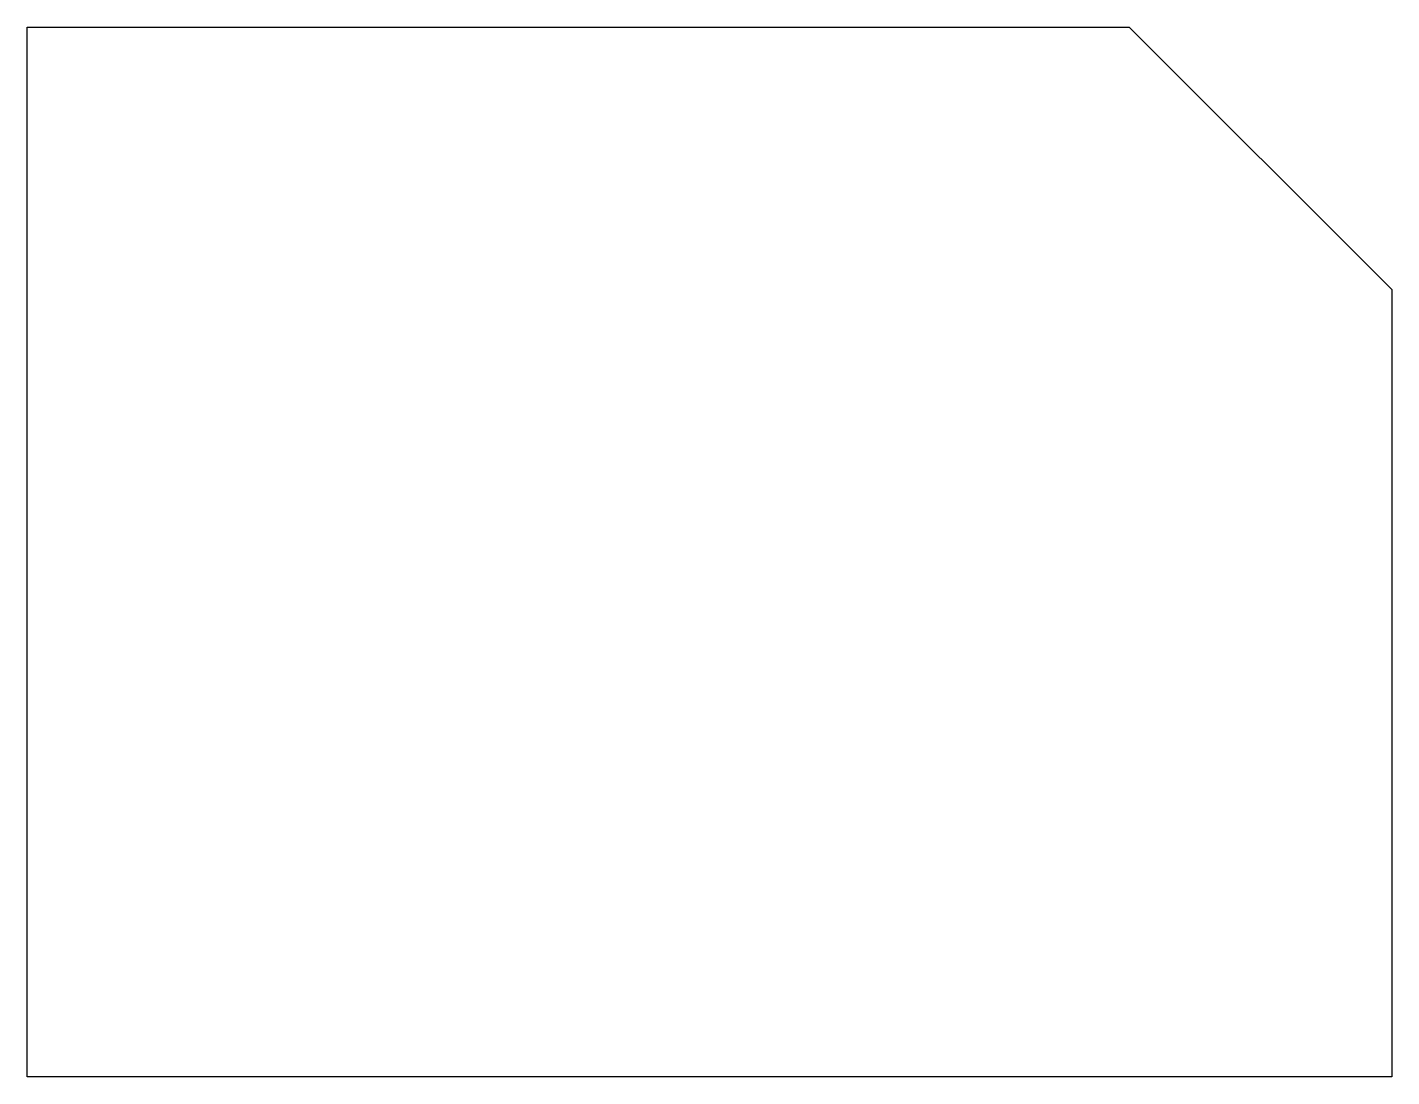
# Model space of a CAD drawing. Header units: millimetres. Extents: x -1.28 to 1.28, y -0.99 to 0.98.
import ezdxf

# ---------------------------------------------------------------- set-up
doc = ezdxf.new("R2010")
doc.units = ezdxf.units.MM
doc.layers.get('0').update_dxf_attribs({"linetype": 'CONTINUOUS'})

msp = doc.modelspace()

# ---------------------------------------------------------------- linework, layer by layer
for p, q in [((-1.2805, -0.985), (-1.2805, 0.985)), ((-1.2805, 0.985), (0.788, 0.985)), ((0.788, 0.985), (1.2805, 0.4925)), ((1.2805, 0.4925), (1.2805, -0.985)), ((1.2805, -0.985), (-1.2805, -0.985))]:
    msp.add_line(p, q)

doc.saveas('drawing.dxf')
